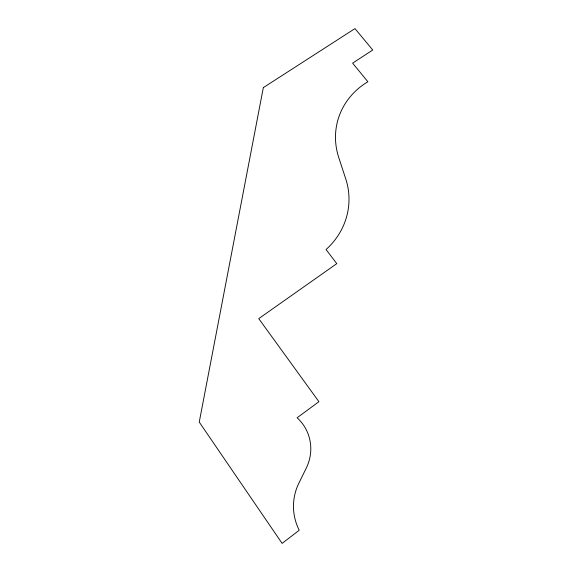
<?xml version="1.0" encoding="UTF-8"?>
<svg xmlns="http://www.w3.org/2000/svg" width="572" height="572" viewBox="0 0 572 572"><rect width="100%" height="100%" fill="white"/><g stroke="black" fill="none" stroke-linecap="round" stroke-linejoin="round"><path stroke-width="0.86" d="M263.327 87.623L199.249 422.086L282.11 543.4L299.235 530.23A50.429 48.22 86.1 0 1 298.741 483.454L306.399 467.803A42.013 40.805 -72.9 0 0 297.104 417.789L318.911 401.687L258.751 318.625L336.801 263.628L326.054 249.535A73.323 69.005 -3.5 0 0 345.767 178.964L338.731 157.464A74.596 68.347 13.2 0 1 367.889 81.746L352.624 63.149L372.751 50L354.955 28.6L263.327 87.623"/></g></svg>
